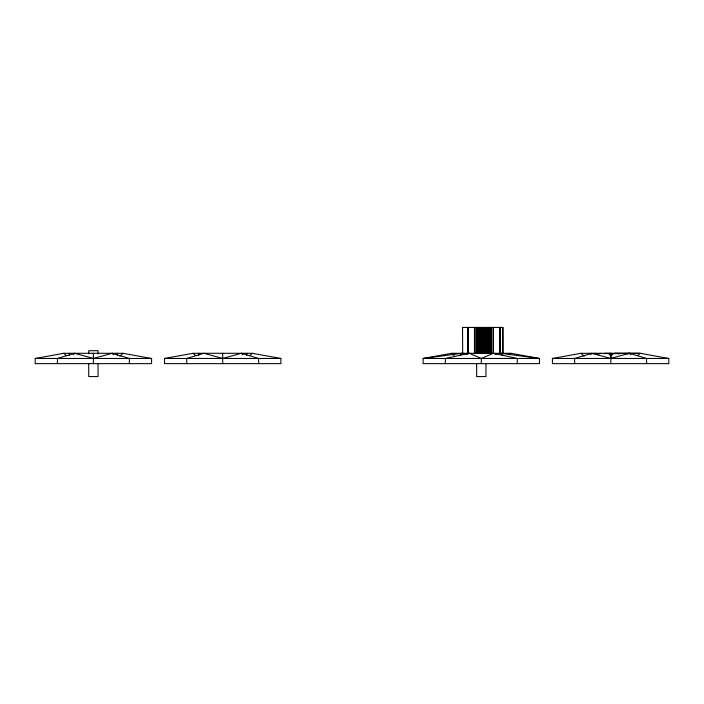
<?xml version="1.0" encoding="UTF-8"?>
<svg xmlns="http://www.w3.org/2000/svg" width="704" height="704" viewBox="0 0 704 704"><rect width="100%" height="100%" fill="white"/><g stroke="black" fill="none" stroke-linecap="round" stroke-linejoin="round"><path stroke-width="1.06" d="M610.614 363.634L611.38 354.526L615.067 353.294M628.223 353.778L628.346 353.294L640.244 353.294L668.8 358.468L668.8 363.634L552.429 363.634L552.429 358.468L580.985 353.294L640.244 353.294L637.824 355.511M459.932 355.511L461.894 353.294L423.122 358.468L423.122 363.634L539.493 363.634L539.493 358.468L510.937 353.294L451.678 353.294L423.122 358.468L539.493 358.468L500.72 353.294L502.682 355.511M73.137 354.772L74.633 353.294L93.386 358.468L112.138 353.294L129.351 358.468L129.351 363.634M590.366 354.772L591.862 353.294L610.614 358.468L629.367 353.294L646.571 358.468L646.571 363.634M119.794 356.25L123.015 353.294L151.571 358.468L151.571 363.634L35.2 363.634L35.2 358.468L63.756 353.294L123.015 353.294M249.911 355.511L252.322 353.294L280.878 358.468L280.878 363.634L164.507 363.634L164.507 358.468L193.063 353.294L252.322 353.294M509.326 354.772L510.937 353.294M619.749 353.294L618.842 353.91L617.945 353.294M604.129 353.769L605.211 353.294M466.312 354.587L469.313 353.294L481.307 358.468L493.302 353.294L517.273 358.468L517.273 363.634M600.706 353.294L597.502 354.561L595.294 353.294M605.246 353.69L606.25 353.294M74.633 353.294L57.429 358.468L57.429 363.634M460.53 353.901L462.554 353.294L464.64 353.866M591.862 353.294L574.649 358.468L574.649 363.634M592.997 353.883L595.109 353.294M258.658 363.634L258.658 358.468L241.446 353.294L222.693 358.468L203.94 353.294L186.727 358.468L186.727 363.634M497.974 353.866L500.06 353.294L502.084 353.901M606.549 353.294L611.38 354.526M469.313 353.294L445.342 358.468L445.342 363.634M605.739 353.496L610.614 353.32M614.997 353.32L629.367 353.294L630.863 354.772M35.2 358.468L151.571 358.468M164.507 358.468L280.878 358.468M552.429 358.468L668.8 358.468M618.658 353.857L616.854 353.294M625.53 353.294L627.396 353.91M493.302 353.294L496.302 354.587M616.246 353.918L614.812 353.294M580.985 353.294L584.206 356.25M451.678 353.294L454.089 355.511M193.063 353.294L195.483 355.511M63.756 353.294L66.176 355.511M241.446 353.294L242.942 354.772M112.138 353.294L113.634 354.772M610.553 354.71L610.614 358.468M611.75 353.294L611.75 355.362M611.204 353.294L611.204 355.362M610.122 353.294L610.122 355.362M502.894 353.294L502.894 327.43L462.519 327.43L462.686 353.294M502.788 327.43L502.858 353.294M500.491 353.294L500.421 327.43L500.271 353.294M500.192 353.294L500.113 327.43L499.963 353.294M493.478 327.43L493.478 353.294M491.973 327.43L491.973 353.294M491.366 327.43L491.366 353.294M490.741 327.43L490.741 353.294M490.09 327.43L490.09 353.294M489.412 327.43L489.412 353.294M488.708 327.43L488.708 353.294M487.978 327.43L487.978 353.294M487.212 327.43L487.212 353.294M486.446 327.43L486.446 353.294M485.962 363.634L485.962 376.57L476.652 376.57L476.652 363.634M485.69 327.43L485.69 353.294M484.942 327.43L484.942 353.294M484.194 327.43L484.194 353.294M483.463 327.43L483.463 353.294M482.742 327.43L482.742 353.294M482.073 327.43L482.073 353.294M481.246 327.43L481.246 353.294M481.307 358.468L481.307 363.634M480.357 327.43L480.357 353.294M479.45 327.43L479.45 353.294M478.518 327.43L478.518 353.294M478.06 327.43L478.06 353.294M477.585 327.43L477.585 353.294M477.11 327.43L477.11 353.294M476.652 327.43L476.652 353.294M475.754 327.43L475.754 353.294M474.47 327.43L474.47 353.294M468.274 327.43L468.354 353.294M468.195 353.294L468.195 327.43L468.01 353.294M467.905 327.43L467.905 353.294M467.702 327.43L467.808 353.294M246.682 353.294L246.682 355.362M222.693 353.294L222.693 363.634M198.704 353.294L198.704 355.362M117.383 353.294L117.383 355.362M98.041 353.936L98.041 350.706L88.73 350.706L88.73 353.936M98.041 363.634L98.041 376.57L88.73 376.57L88.73 363.634M93.386 353.294L93.386 363.634M69.397 353.294L69.397 355.362"/></g></svg>
